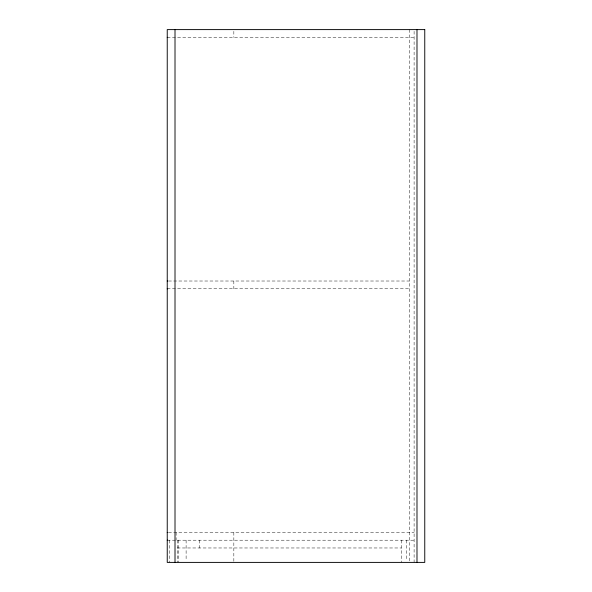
<?xml version="1.0" encoding="UTF-8"?>
<svg xmlns="http://www.w3.org/2000/svg" width="592" height="592" viewBox="0 0 592 592"><rect width="100%" height="100%" fill="white"/><g stroke="black" fill="none" stroke-linecap="round" stroke-linejoin="round"><path stroke-width="0.44" stroke-dasharray="2.96 2.22" d="M167.24 37.37L414.104 37.37M168.52 281.015L409.22 281.015M167.24 288.785L409.22 288.785M168.52 532.43L414.104 532.43M167.24 540.2L414.104 540.2M177.23 547.97L401.45 547.97M414.104 31.324L414.104 562.4M409.22 29.6L409.22 562.4M406.334 540.2L406.334 560.55M401.45 540.2L401.45 562.4M233.84 31.324L233.84 37.37M233.84 281.015L233.84 288.785M233.84 532.43L233.84 562.4M199.43 540.2L199.43 547.97M186.11 540.2L186.11 560.55M178.34 540.2L178.34 562.4M177.23 540.2L177.23 562.4M176.12 532.43L176.12 540.2M169.46 540.2L169.46 562.4"/><path stroke-width="0.89" d="M167.24 37.37L167.699 37.37M167.24 281.015L167.699 281.015M167.24 288.785L167.699 288.785M167.24 532.43L167.699 532.43M167.24 540.2L167.699 540.2M416.99 29.6L416.99 562.4M175.01 29.6L175.01 562.4M424.76 29.6L167.24 29.6L167.24 562.4L424.76 562.4L424.76 29.6"/></g></svg>
